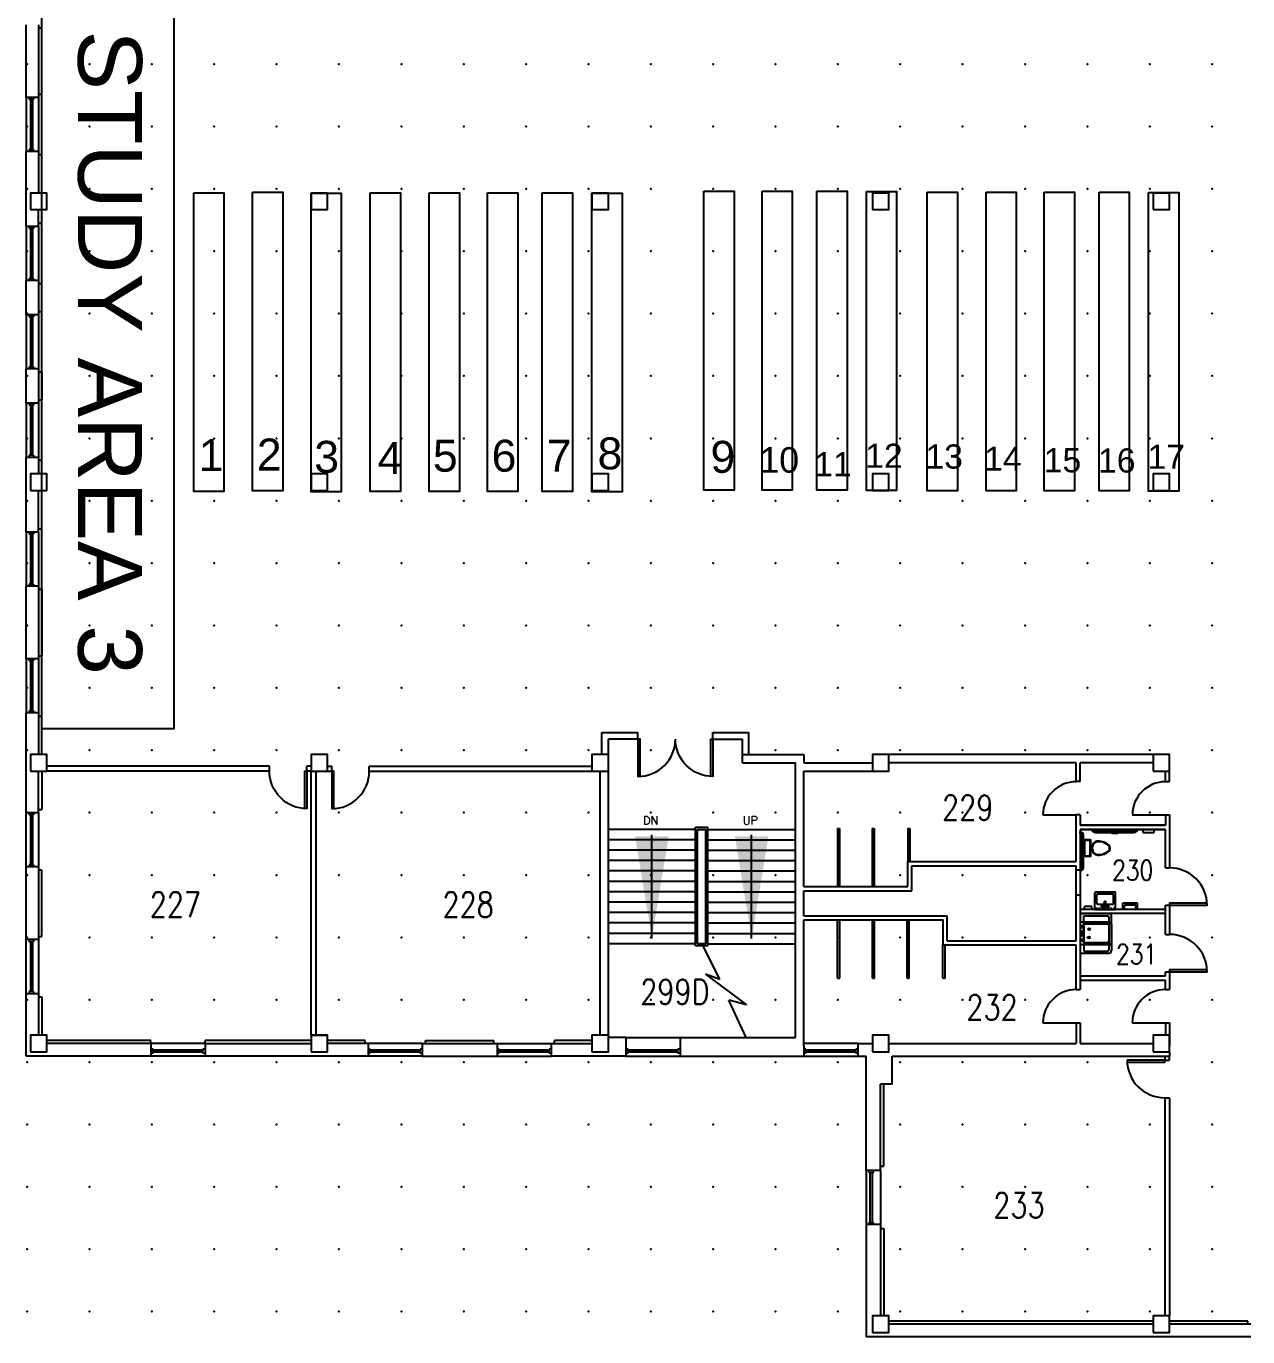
# Model space of a CAD drawing. Header units: millimetres. Extents: x 16 to 306, y 32 to 213.
# Drawn here: x 15.9 to 111.6, y 31.8 to 134.4 of the extents above; entities that cross this region are included whole.
import ezdxf
from ezdxf.enums import TextEntityAlignment as Align

# ---------------------------------------------------------------- set-up
doc = ezdxf.new("R2010")
doc.units = ezdxf.units.MM
doc.linetypes.add('HIDDEN2', pattern=[0.1875, 0.125, -0.0625])
for name, color, linetype in [('A-CIRC-TEXT', 1, 'Continuous'), ('A-DOOR', 2, 'Continuous'), ('A-FLOR-IDEN', 202, 'Continuous'), ('A-FLOR-STRS', 1, 'Continuous'), ('A-FLOR-SYMB', 1, 'Continuous'), ('A-FLOR-TPTN', 1, 'Continuous'), ('A-WALL', 7, 'Continuous')]:
    doc.layers.add(name, color=color, linetype=linetype)
doc.styles.add('NOTES8', font='romans.shx', dxfattribs={"height": 8})
doc.styles.add('ROMANS', font='ROMANS.shx')
doc.styles.get("Standard").update_dxf_attribs({"font": 'arial.ttf'})
doc.dimstyles.get("Standard").update_dxf_attribs({"dimtxt": 0.18, "dimasz": 0.18, "dimexe": 0.18, "dimexo": 0.0625, "dimgap": 0.09, "dimtad": 0, "dimtih": 1, "dimtoh": 1, "dimdec": 4, "dimzin": 0, "dimdsep": 46, "dimtxsty": 'Standard', "dimcen": 0.09, "dimadec": 0, "dimazin": 0, "dimtfac": 1, "dimtdec": 4, "dimtofl": 0, "dimtmove": 0, "dimatfit": 3, "dimfxl": 1, "dimtolj": 1, "dimtzin": 0, "dimarcsym": 0})

# ---------------------------------------------------------------- blocks, each defined once
blk = doc.blocks.new('*U5')
blk.add_point((0, 0))
blk = doc.blocks.new('*U7')
at = {"color": 0, "linetype": 'ByBlock', "lineweight": -2, "transparency": 16777216}
for p in [(0, 97.668), (4.8834, 97.668), (9.7668, 97.668), (14.6502, 97.668), (19.5336, 97.668), (24.417, 97.668), (29.3004, 97.668), (34.1838, 97.668), (39.0672, 97.668), (43.9506, 97.668), (48.834, 97.668), (53.7174, 97.668), (58.6008, 97.668), (63.4842, 97.668), (68.3676, 97.668), (73.251, 97.668), (78.1344, 97.668), (83.0178, 97.668), (87.9012, 97.668), (92.7846, 97.668), (0, 92.7846), (4.8834, 92.7846), (9.7668, 92.7846), (14.6502, 92.7846), (19.5336, 92.7846), (24.417, 92.7846), (29.3004, 92.7846), (34.1838, 92.7846), (39.0672, 92.7846), (43.9506, 92.7846), (48.834, 92.7846), (53.7174, 92.7846), (58.6008, 92.7846), (63.4842, 92.7846), (68.3676, 92.7846), (73.251, 92.7846), (78.1344, 92.7846), (83.0178, 92.7846), (87.9012, 92.7846), (92.7846, 92.7846), (0, 87.9012), (4.8834, 87.9012), (9.7668, 87.9012), (14.6502, 87.9012), (19.5336, 87.9012), (24.417, 87.9012), (29.3004, 87.9012), (34.1838, 87.9012), (39.0672, 87.9012), (43.9506, 87.9012), (48.834, 87.9012), (53.7174, 87.9012), (58.6008, 87.9012), (63.4842, 87.9012), (68.3676, 87.9012), (73.251, 87.9012), (78.1344, 87.9012), (83.0178, 87.9012), (87.9012, 87.9012), (92.7846, 87.9012), (0, 83.0178), (4.8834, 83.0178), (9.7668, 83.0178), (14.6502, 83.0178), (19.5336, 83.0178), (24.417, 83.0178), (29.3004, 83.0178), (34.1838, 83.0178), (39.0672, 83.0178), (43.9506, 83.0178), (48.834, 83.0178), (53.7174, 83.0178), (58.6008, 83.0178), (63.4842, 83.0178), (68.3676, 83.0178), (73.251, 83.0178), (78.1344, 83.0178), (83.0178, 83.0178), (87.9012, 83.0178), (92.7846, 83.0178), (0, 78.1344), (4.8834, 78.1344), (9.7668, 78.1344), (14.6502, 78.1344), (19.5336, 78.1344), (24.417, 78.1344), (29.3004, 78.1344), (34.1838, 78.1344), (39.0672, 78.1344), (43.9506, 78.1344), (48.834, 78.1344), (53.7174, 78.1344), (58.6008, 78.1344), (63.4842, 78.1344), (68.3676, 78.1344), (73.251, 78.1344), (78.1344, 78.1344), (83.0178, 78.1344), (87.9012, 78.1344), (92.7846, 78.1344), (0, 73.251), (4.8834, 73.251), (9.7668, 73.251), (14.6502, 73.251), (19.5336, 73.251), (24.417, 73.251), (29.3004, 73.251), (34.1838, 73.251), (39.0672, 73.251), (43.9506, 73.251), (48.834, 73.251), (53.7174, 73.251), (58.6008, 73.251), (63.4842, 73.251), (68.3676, 73.251), (73.251, 73.251), (78.1344, 73.251), (83.0178, 73.251), (87.9012, 73.251), (92.7846, 73.251), (0, 68.3676), (4.8834, 68.3676), (9.7668, 68.3676), (14.6502, 68.3676), (19.5336, 68.3676), (24.417, 68.3676), (29.3004, 68.3676), (34.1838, 68.3676), (39.0672, 68.3676), (43.9506, 68.3676), (48.834, 68.3676), (53.7174, 68.3676), (58.6008, 68.3676), (63.4842, 68.3676), (68.3676, 68.3676), (73.251, 68.3676), (78.1344, 68.3676), (83.0178, 68.3676), (87.9012, 68.3676), (92.7846, 68.3676), (0, 63.4842), (4.8834, 63.4842), (9.7668, 63.4842), (14.6502, 63.4842), (19.5336, 63.4842), (24.417, 63.4842), (29.3004, 63.4842), (34.1838, 63.4842), (39.0672, 63.4842), (43.9506, 63.4842), (48.834, 63.4842), (53.7174, 63.4842), (58.6008, 63.4842), (63.4842, 63.4842), (68.3676, 63.4842), (73.251, 63.4842), (78.1344, 63.4842), (83.0178, 63.4842), (87.9012, 63.4842), (92.7846, 63.4842), (0, 58.6008), (4.8834, 58.6008), (9.7668, 58.6008), (14.6502, 58.6008), (19.5336, 58.6008), (24.417, 58.6008), (29.3004, 58.6008), (34.1838, 58.6008), (39.0672, 58.6008), (43.9506, 58.6008), (48.834, 58.6008), (53.7174, 58.6008), (58.6008, 58.6008), (63.4842, 58.6008), (68.3676, 58.6008), (73.251, 58.6008), (78.1344, 58.6008), (83.0178, 58.6008), (87.9012, 58.6008), (92.7846, 58.6008), (0, 53.7174), (4.8834, 53.7174), (9.7668, 53.7174), (14.6502, 53.7174), (19.5336, 53.7174), (24.417, 53.7174), (29.3004, 53.7174), (34.1838, 53.7174), (39.0672, 53.7174), (43.9506, 53.7174), (48.834, 53.7174), (53.7174, 53.7174), (58.6008, 53.7174), (63.4842, 53.7174), (68.3676, 53.7174), (73.251, 53.7174), (78.1344, 53.7174), (83.0178, 53.7174), (87.9012, 53.7174), (92.7846, 53.7174), (0, 48.834), (4.8834, 48.834), (9.7668, 48.834), (14.6502, 48.834), (19.5336, 48.834), (24.417, 48.834), (29.3004, 48.834), (34.1838, 48.834), (39.0672, 48.834), (43.9506, 48.834), (48.834, 48.834), (53.7174, 48.834), (58.6008, 48.834), (63.4842, 48.834), (68.3676, 48.834), (73.251, 48.834), (78.1344, 48.834), (83.0178, 48.834), (87.9012, 48.834), (92.7846, 48.834), (0, 43.9506), (4.8834, 43.9506), (9.7668, 43.9506), (14.6502, 43.9506), (19.5336, 43.9506), (24.417, 43.9506), (29.3004, 43.9506), (34.1838, 43.9506), (39.0672, 43.9506), (43.9506, 43.9506), (48.834, 43.9506), (53.7174, 43.9506), (58.6008, 43.9506), (63.4842, 43.9506), (68.3676, 43.9506), (73.251, 43.9506), (78.1344, 43.9506), (83.0178, 43.9506), (87.9012, 43.9506), (92.7846, 43.9506), (0, 39.0672), (4.8834, 39.0672), (9.7668, 39.0672), (14.6502, 39.0672), (19.5336, 39.0672), (24.417, 39.0672), (29.3004, 39.0672), (34.1838, 39.0672), (39.0672, 39.0672), (43.9506, 39.0672), (48.834, 39.0672), (53.7174, 39.0672), (58.6008, 39.0672), (63.4842, 39.0672), (68.3676, 39.0672), (73.251, 39.0672), (78.1344, 39.0672), (83.0178, 39.0672), (87.9012, 39.0672), (92.7846, 39.0672), (0, 34.1838), (4.8834, 34.1838), (9.7668, 34.1838), (14.6502, 34.1838), (19.5336, 34.1838), (24.417, 34.1838), (29.3004, 34.1838), (34.1838, 34.1838), (39.0672, 34.1838), (43.9506, 34.1838), (48.834, 34.1838), (53.7174, 34.1838), (58.6008, 34.1838), (63.4842, 34.1838), (68.3676, 34.1838), (73.251, 34.1838), (78.1344, 34.1838), (83.0178, 34.1838), (87.9012, 34.1838), (92.7846, 34.1838), (0, 29.3004), (4.8834, 29.3004), (9.7668, 29.3004), (14.6502, 29.3004), (19.5336, 29.3004), (24.417, 29.3004), (29.3004, 29.3004), (34.1838, 29.3004), (39.0672, 29.3004), (43.9506, 29.3004), (48.834, 29.3004), (53.7174, 29.3004), (58.6008, 29.3004), (63.4842, 29.3004), (68.3676, 29.3004), (73.251, 29.3004), (78.1344, 29.3004), (83.0178, 29.3004), (87.9012, 29.3004), (92.7846, 29.3004), (0, 24.417), (4.8834, 24.417), (9.7668, 24.417), (14.6502, 24.417), (19.5336, 24.417), (24.417, 24.417), (29.3004, 24.417), (34.1838, 24.417), (39.0672, 24.417), (43.9506, 24.417), (48.834, 24.417), (53.7174, 24.417), (58.6008, 24.417), (63.4842, 24.417), (68.3676, 24.417), (73.251, 24.417), (78.1344, 24.417), (83.0178, 24.417), (87.9012, 24.417), (92.7846, 24.417), (0, 19.5336), (4.8834, 19.5336), (9.7668, 19.5336), (14.6502, 19.5336), (19.5336, 19.5336), (24.417, 19.5336), (29.3004, 19.5336), (34.1838, 19.5336), (39.0672, 19.5336), (43.9506, 19.5336), (48.834, 19.5336), (53.7174, 19.5336), (58.6008, 19.5336), (63.4842, 19.5336), (68.3676, 19.5336), (73.251, 19.5336), (78.1344, 19.5336), (83.0178, 19.5336), (87.9012, 19.5336), (92.7846, 19.5336), (0, 14.6502), (4.8834, 14.6502), (9.7668, 14.6502), (14.6502, 14.6502), (19.5336, 14.6502), (24.417, 14.6502), (29.3004, 14.6502), (34.1838, 14.6502), (39.0672, 14.6502), (43.9506, 14.6502), (48.834, 14.6502), (53.7174, 14.6502), (58.6008, 14.6502), (63.4842, 14.6502), (68.3676, 14.6502), (73.251, 14.6502), (78.1344, 14.6502), (83.0178, 14.6502), (87.9012, 14.6502), (92.7846, 14.6502), (0, 9.7668), (4.8834, 9.7668), (9.7668, 9.7668), (14.6502, 9.7668), (19.5336, 9.7668), (24.417, 9.7668), (29.3004, 9.7668), (34.1838, 9.7668), (39.0672, 9.7668), (43.9506, 9.7668), (48.834, 9.7668), (53.7174, 9.7668), (58.6008, 9.7668), (63.4842, 9.7668), (68.3676, 9.7668), (73.251, 9.7668), (78.1344, 9.7668), (83.0178, 9.7668), (87.9012, 9.7668), (92.7846, 9.7668), (0, 4.8834), (4.8834, 4.8834), (9.7668, 4.8834), (14.6502, 4.8834), (19.5336, 4.8834), (24.417, 4.8834), (29.3004, 4.8834), (34.1838, 4.8834), (39.0672, 4.8834), (43.9506, 4.8834), (48.834, 4.8834), (53.7174, 4.8834), (58.6008, 4.8834), (63.4842, 4.8834), (68.3676, 4.8834), (73.251, 4.8834), (78.1344, 4.8834), (83.0178, 4.8834), (87.9012, 4.8834), (92.7846, 4.8834), (0, 0), (4.8834, 0), (9.7668, 0), (14.6502, 0), (19.5336, 0), (24.417, 0), (29.3004, 0), (34.1838, 0), (39.0672, 0), (43.9506, 0), (48.834, 0), (53.7174, 0), (58.6008, 0), (63.4842, 0), (68.3676, 0), (73.251, 0), (78.1344, 0), (83.0178, 0), (87.9012, 0), (92.7846, 0)]:
    blk.add_blockref('*U5', p, dxfattribs=at)

msp = doc.modelspace()

# ---------------------------------------------------------------- linework, layer by layer
for p, q in [((99.59, 65.25), (99.59, 66.51)), ((99.59, 65.25), (99.59, 66.51)), ((99.71, 66.63), (101.1, 66.63)), ((99.71, 66.63), (101.1, 66.63)), ((99.75, 65.73), (99.75, 66.38)), ((99.75, 65.73), (99.75, 66.38)), ((99.84, 66.47), (100.98, 66.47)), ((99.84, 66.47), (100.98, 66.47)), ((100.37, 65.9), (100.45, 65.9)), ((100.37, 65.39), (100.37, 65.9)), ((100.37, 65.9), (100.45, 65.9)), ((100.37, 65.39), (100.37, 65.9)), ((100.45, 65.39), (100.45, 65.9)), ((100.45, 65.39), (100.45, 65.9)), ((101.06, 65.73), (101.06, 66.38)), ((101.06, 65.73), (101.06, 66.38)), ((101.22, 65.25), (101.22, 66.51)), ((101.22, 65.25), (101.22, 66.51)), ((99.59, 65.25), (101.22, 65.25)), ((99.59, 65.25), (101.22, 65.25)), ((99.84, 65.65), (100.37, 65.65)), ((99.84, 65.65), (100.37, 65.65)), ((100.37, 65.39), (100.45, 65.39)), ((100.37, 65.39), (100.45, 65.39)), ((100.45, 65.65), (100.98, 65.65)), ((100.45, 65.65), (100.98, 65.65))]:
    msp.add_line(p, q)
for points in [[(17.15, 138.99), (27.47, 138.99), (27.47, 79.38), (17.15, 79.38)], [(29.03, 121.36), (31.4, 121.36), (31.4, 97.97), (29.03, 97.97)], [(33.64, 121.41), (36.01, 121.41), (36.01, 98.02), (33.64, 98.02)], [(38.22, 121.33), (40.59, 121.33), (40.59, 97.94), (38.22, 97.94)], [(38.22, 121.33), (40.59, 121.33), (40.59, 97.94), (38.22, 97.94)], [(38.22, 121.33), (40.59, 121.33), (40.59, 97.94), (38.22, 97.94)], [(38.22, 121.33), (40.59, 121.33), (40.59, 97.94), (38.22, 97.94)], [(38.22, 121.33), (40.59, 121.33), (40.59, 97.94), (38.22, 97.94)], [(42.86, 121.36), (45.23, 121.36), (45.23, 97.97), (42.86, 97.97)], [(47.47, 121.36), (49.84, 121.36), (49.84, 97.97), (47.47, 97.97)], [(52.03, 121.36), (54.4, 121.36), (54.4, 97.97), (52.03, 97.97)], [(56.32, 121.36), (58.69, 121.36), (58.69, 97.97), (56.32, 97.97)], [(60.2, 121.33), (62.57, 121.33), (62.57, 97.94), (60.2, 97.94)], [(68.97, 121.47), (71.34, 121.47), (71.34, 98.08), (68.97, 98.08)], [(73.53, 121.47), (75.9, 121.47), (75.9, 98.08), (73.53, 98.08)], [(77.82, 121.47), (80.19, 121.47), (80.19, 98.08), (77.82, 98.08)], [(81.7, 121.44), (84.07, 121.44), (84.07, 98.05), (81.7, 98.05)], [(86.46, 121.41), (88.83, 121.41), (88.83, 98.03), (86.46, 98.03)], [(91.07, 121.41), (93.44, 121.41), (93.44, 98.03), (91.07, 98.03)], [(95.63, 121.41), (98, 121.41), (98, 98.03), (95.63, 98.03)], [(99.92, 121.41), (102.29, 121.41), (102.29, 98.03), (99.92, 98.03)], [(103.8, 121.38), (106.17, 121.38), (106.17, 97.99), (103.8, 97.99)]]:
    msp.add_lwpolyline(points, close=True)
for centre in [(100.2, 65.47), (100.2, 65.47), (100.61, 65.47), (100.61, 65.47)]:
    msp.add_circle(centre, 0.0814)
for centre, radius, start, end in [((99.71, 66.51), 0.122, 90, 180), ((99.71, 66.51), 0.122, 90, 180), ((99.84, 66.38), 0.0814, 90, 180), ((99.84, 66.38), 0.0814, 90, 180), ((99.84, 65.73), 0.0814, 180, 270), ((99.84, 65.73), 0.0814, 180, 270), ((100.98, 66.38), 0.0814, 0, 90), ((100.98, 66.38), 0.0814, 0, 90), ((100.98, 65.73), 0.0814, 270, 0), ((100.98, 65.73), 0.0814, 270, 0), ((101.1, 66.51), 0.122, 0, 90), ((101.1, 66.51), 0.122, 0, 90)]:
    msp.add_arc(centre, radius, start, end)
at = {"layer": 'A-DOOR'}
for p, q in [((95.52, 72.65), (98.13, 72.65)), ((102.52, 72.65), (105.13, 72.65)), ((95.52, 56.37), (98.13, 56.37)), ((102.52, 56.37), (105.12, 56.37))]:
    msp.add_line(p, q, dxfattribs=at)
for points in [[(63.98, 75.66), (63.98, 78.59), (63.82, 78.59), (63.82, 75.66, 0.4143), (66.75, 78.59, 0.4143)], [(69.52, 75.66), (69.52, 78.59), (69.68, 78.59), (69.68, 75.66, -0.4143), (66.75, 78.59, -0.4143)], [(37.73, 73.14), (37.73, 76.07), (37.89, 76.07), (37.89, 73.14, -0.4143), (34.96, 76.07, -0.4143)], [(40.01, 73.14), (40.01, 76.07), (39.85, 76.07), (39.85, 73.14, 0.4143), (42.78, 76.07, 0.4143)], [(108.38, 65.73), (105.45, 65.73), (105.45, 65.57), (108.38, 65.57, 0.4143), (105.45, 68.5, 0.4143)], [(108.38, 60.53), (105.45, 60.53), (105.45, 60.36), (108.38, 60.36, 0.4143), (105.45, 63.29, 0.4143)], [(102.12, 53.28), (105.06, 53.28), (105.06, 53.44), (102.12, 53.44, 0.4143), (105.06, 50.51, 0.4143)]]:
    msp.add_lwpolyline(points, format="xyb", dxfattribs=at)
for centre in [(98.13, 72.65), (105.13, 72.65), (98.13, 56.37), (105.12, 56.37)]:
    msp.add_arc(centre, 2.6, 90, 180, dxfattribs=at)
at = {"layer": 'A-FLOR-STRS'}
for p, q in [((68.33, 71.51), (61.5, 71.51)), ((68.33, 62.4), (68.33, 71.68)), ((68.33, 71.68), (69.3, 71.68)), ((68.49, 62.56), (68.49, 71.51)), ((68.49, 71.51), (69.14, 71.51)), ((69.14, 62.56), (69.14, 71.51)), ((69.3, 62.4), (69.3, 71.68)), ((69.3, 71.51), (76.15, 71.51)), ((68.33, 70.7), (61.5, 70.7)), ((68.33, 69.89), (61.5, 69.89)), ((69.29, 70.7), (76.15, 70.7)), ((69.29, 69.89), (76.15, 69.89)), ((68.33, 69.07), (61.5, 69.07)), ((69.29, 69.07), (76.15, 69.07)), ((68.33, 68.26), (61.5, 68.26)), ((69.29, 68.26), (76.15, 68.26)), ((68.33, 67.44), (61.5, 67.44)), ((69.29, 67.44), (76.15, 67.44)), ((68.33, 66.63), (61.5, 66.63)), ((68.33, 65.82), (61.5, 65.82)), ((69.29, 66.63), (76.15, 66.63)), ((69.29, 65.82), (76.15, 65.82)), ((68.33, 65), (61.5, 65)), ((69.29, 65), (76.15, 65)), ((68.33, 64.19), (61.5, 64.19)), ((69.29, 64.19), (76.15, 64.19)), ((68.33, 63.37), (61.5, 63.37)), ((69.29, 63.37), (76.15, 63.37)), ((68.33, 62.56), (61.5, 62.56)), ((69.3, 62.4), (68.33, 62.4)), ((69.14, 62.56), (68.49, 62.56)), ((70.24, 59.76), (68.93, 62.4)), ((69.3, 62.56), (76.14, 62.56)), ((69.1, 60.18), (72.32, 57.78)), ((70.24, 59.76), (69.1, 60.18)), ((72.32, 57.78), (70.93, 58.14)), ((72.29, 55.23), (70.93, 58.14))]:
    msp.add_line(p, q, dxfattribs=at)
at = {"layer": 'A-FLOR-SYMB'}
for p, q in [((98.45, 71.2), (98.45, 71.33)), ((98.45, 71.33), (98.45, 71.33)), ((98.45, 71.2), (98.45, 71.33)), ((98.45, 71.33), (98.45, 71.33)), ((98.45, 71.2), (98.45, 71.2)), ((98.45, 71.2), (98.45, 71.2)), ((98.57, 68.52), (98.57, 71.08)), ((98.57, 68.52), (98.57, 71.08)), ((98.7, 68.52), (98.7, 71.08)), ((98.7, 68.52), (98.7, 71.08)), ((99.37, 71.51), (99.37, 71.51)), ((99.37, 71.51), (99.49, 71.51)), ((99.37, 71.51), (99.37, 71.51)), ((99.37, 71.51), (99.49, 71.51)), ((99.49, 71.51), (99.49, 71.51)), ((99.49, 71.51), (99.49, 71.51)), ((99.61, 71.39), (102.67, 71.39)), ((99.61, 71.39), (102.67, 71.39)), ((99.61, 71.27), (102.67, 71.27)), ((99.61, 71.27), (102.67, 71.27)), ((102.79, 71.51), (102.79, 71.51)), ((102.79, 71.51), (102.91, 71.51)), ((102.79, 71.51), (102.79, 71.51)), ((102.79, 71.51), (102.91, 71.51)), ((102.91, 71.51), (102.91, 71.51)), ((102.91, 71.51), (102.91, 71.51)), ((103.35, 71.51), (103.35, 71.27)), ((103.35, 71.51), (103.35, 71.27)), ((103.35, 71.27), (104.23, 71.27)), ((103.35, 71.27), (104.23, 71.27)), ((104.23, 71.27), (104.23, 71.51)), ((104.23, 71.27), (104.23, 71.51)), ((98.78, 69.38), (98.78, 70.72)), ((98.78, 70.72), (99.27, 70.72)), ((98.78, 69.38), (98.78, 70.72)), ((98.78, 70.72), (99.27, 70.72)), ((98.78, 69.38), (98.78, 70.72)), ((98.78, 70.72), (99.27, 70.72)), ((98.82, 69.38), (98.82, 70.72)), ((98.82, 69.38), (98.82, 70.72)), ((98.82, 69.38), (98.82, 70.72)), ((98.82, 70.68), (99.23, 70.68)), ((98.82, 70.68), (99.23, 70.68)), ((98.82, 70.68), (99.23, 70.68)), ((99.23, 69.42), (99.23, 70.68)), ((99.23, 69.42), (99.23, 70.68)), ((99.23, 69.42), (99.23, 70.68)), ((99.27, 69.38), (99.27, 70.72)), ((99.27, 69.38), (99.27, 70.72)), ((99.27, 69.38), (99.27, 70.72)), ((99.27, 69.38), (98.78, 69.38)), ((99.27, 69.38), (98.78, 69.38)), ((99.27, 69.38), (98.78, 69.38)), ((99.23, 69.42), (98.82, 69.42)), ((99.23, 69.42), (98.82, 69.42)), ((99.23, 69.42), (98.82, 69.42)), ((98.45, 68.27), (98.45, 68.4)), ((98.45, 68.4), (98.45, 68.4)), ((98.45, 68.27), (98.45, 68.4)), ((98.45, 68.4), (98.45, 68.4)), ((98.45, 68.27), (98.45, 68.27)), ((98.45, 68.27), (98.45, 68.27)), ((99.59, 65.25), (99.59, 66.51)), ((99.71, 66.63), (101.1, 66.63)), ((99.75, 65.73), (99.75, 66.39)), ((99.84, 66.47), (100.98, 66.47)), ((100.36, 65.9), (100.45, 65.9)), ((100.36, 65.39), (100.36, 65.9)), ((100.45, 65.39), (100.45, 65.9)), ((101.06, 65.73), (101.06, 66.39)), ((101.22, 65.25), (101.22, 66.51)), ((102.93, 65.73), (101.79, 65.73)), ((101.79, 65.25), (101.79, 65.73)), ((102.93, 65.25), (102.93, 65.73)), ((98.45, 64.92), (100.73, 64.92)), ((98.74, 62.64), (98.74, 64.76)), ((98.74, 64.76), (100.57, 64.76)), ((98.78, 65.25), (98.78, 65.49)), ((99.35, 65.49), (98.78, 65.49)), ((98.78, 65.25), (98.78, 65.49)), ((99.35, 65.49), (98.78, 65.49)), ((99.35, 65.25), (99.35, 65.49)), ((99.35, 65.25), (99.35, 65.49)), ((99.84, 65.65), (100.36, 65.65)), ((100.36, 65.39), (100.45, 65.39)), ((100.45, 65.65), (100.98, 65.65)), ((100.89, 62.64), (100.89, 64.76)), ((102.8, 65.57), (101.92, 65.57)), ((101.92, 65.25), (101.92, 65.57)), ((102.8, 65.25), (102.8, 65.57)), ((98.45, 64.27), (100.69, 64.27)), ((98.45, 64.27), (100.69, 64.27)), ((98.74, 64.11), (100.57, 64.11)), ((98.74, 64.11), (98.74, 61.99)), ((98.74, 64.11), (100.57, 64.11)), ((98.74, 64.11), (98.74, 61.99)), ((100.69, 64.64), (100.69, 62.76)), ((100.69, 63.98), (100.69, 62.11)), ((100.69, 63.98), (100.69, 62.11)), ((100.89, 64.06), (100.89, 62.03)), ((100.89, 64.06), (100.89, 62.03)), ((100.57, 62.64), (98.74, 62.64)), ((100.73, 62.48), (98.45, 62.48)), ((98.45, 61.83), (100.69, 61.83)), ((98.45, 61.83), (100.69, 61.83)), ((98.74, 61.99), (100.57, 61.99)), ((98.74, 61.99), (100.57, 61.99))]:
    msp.add_line(p, q, dxfattribs=at)
at = {"layer": 'A-FLOR-SYMB', "linetype": 'HIDDEN2'}
for p, q in [((101.14, 65.33), (99.67, 65.33)), ((99.67, 65.33), (99.67, 65.25)), ((101.14, 65.33), (99.67, 65.33)), ((99.67, 65.33), (99.67, 65.25)), ((101.14, 65.33), (101.14, 65.25)), ((101.14, 65.33), (101.14, 65.25))]:
    msp.add_line(p, q, dxfattribs=at)
at = {"layer": 'A-FLOR-SYMB'}
msp.add_lwpolyline([(100.93, 71.51), (100.93, 71.23), (101.38, 71.23), (101.38, 71.51)], dxfattribs=at)
msp.add_lwpolyline([(100.93, 71.51), (100.93, 71.23), (101.38, 71.23), (101.38, 71.51)], dxfattribs=at)
for centre, radius in [((100.2, 65.47), 0.0814), ((100.61, 65.47), 0.0814), ((98.61, 63.9), 0.0816), ((99.14, 63.7), 0.079), ((98.61, 63.5), 0.0816), ((98.62, 63.25), 0.0814), ((98.62, 63.25), 0.0814), ((98.62, 62.84), 0.0814), ((98.62, 62.84), 0.0814), ((99.14, 63.05), 0.0814), ((99.14, 63.05), 0.0814)]:
    msp.add_circle(centre, radius, dxfattribs=at)
for centre, radius, start, end in [((98.45, 71.08), 0.243, 0, 90), ((98.45, 71.08), 0.243, 0, 90), ((98.45, 71.08), 0.121, 0, 90), ((98.45, 71.08), 0.121, 0, 90), ((99.61, 71.51), 0.243, 180, 270), ((99.61, 71.51), 0.243, 180, 270), ((99.61, 71.51), 0.121, 180, 270), ((99.61, 71.51), 0.121, 180, 270), ((102.67, 71.51), 0.243, 270, 0), ((102.67, 71.51), 0.121, 270, 0), ((102.67, 71.51), 0.243, 270, 0), ((102.67, 71.51), 0.121, 270, 0), ((99.99, 70.05), 0.637, 160.3867, 180), ((99.99, 70.05), 0.637, 160.3867, 180), ((99.99, 70.05), 0.637, 160.3867, 180), ((99.99, 70.05), 0.637, 180, 199.6133), ((99.99, 70.05), 0.637, 180, 199.6133), ((99.99, 70.05), 0.637, 180, 199.6133), ((99.91, 70.08), 0.552, 139.2947, 160.3867), ((99.91, 70.08), 0.552, 139.2947, 160.3867), ((99.91, 70.08), 0.552, 139.2947, 160.3867), ((99.99, 70.05), 0.596, 160.3867, 180), ((99.99, 70.05), 0.596, 160.3867, 180), ((99.99, 70.05), 0.596, 160.3867, 180), ((99.99, 70.05), 0.596, 180, 199.6133), ((99.99, 70.05), 0.596, 180, 199.6133), ((99.99, 70.05), 0.596, 180, 199.6133), ((99.91, 70.02), 0.552, 199.6133, 220.7053), ((99.91, 70.02), 0.552, 199.6133, 220.7053), ((99.91, 70.02), 0.552, 199.6133, 220.7053), ((99.91, 70.08), 0.511, 139.2947, 160.3867), ((99.91, 70.08), 0.511, 139.2947, 160.3867), ((99.91, 70.08), 0.511, 139.2947, 160.3867), ((99.91, 70.02), 0.511, 199.6133, 220.7053), ((99.91, 70.02), 0.511, 199.6133, 220.7053), ((99.91, 70.02), 0.511, 199.6133, 220.7053), ((99.86, 70.12), 0.484, 115.7098, 139.2947), ((99.86, 70.12), 0.484, 115.7098, 139.2947), ((99.86, 70.12), 0.484, 115.7098, 139.2947), ((99.86, 70.12), 0.443, 115.7098, 139.2947), ((99.86, 70.12), 0.443, 115.7098, 139.2947), ((99.86, 70.12), 0.443, 115.7098, 139.2947), ((99.83, 70.19), 0.409, 90, 115.7098), ((99.83, 70.19), 0.409, 90, 115.7098), ((99.83, 70.19), 0.409, 90, 115.7098), ((99.83, 70.19), 0.368, 90, 115.7098), ((99.83, 70.19), 0.368, 90, 115.7098), ((99.83, 70.19), 0.368, 90, 115.7098), ((99.83, 69.18), 1.41, 49.8562, 90), ((99.83, 69.18), 1.41, 49.8562, 90), ((99.83, 69.18), 1.41, 49.8562, 90), ((99.83, 69.18), 1.37, 49.8562, 90), ((99.83, 69.18), 1.37, 49.8562, 90), ((99.83, 69.18), 1.37, 49.8562, 90), ((99.83, 70.91), 1.37, 270, 310.1438), ((99.83, 70.91), 1.37, 270, 310.1438), ((99.83, 70.91), 1.37, 270, 310.1438), ((99.83, 70.91), 1.41, 270, 310.1438), ((99.83, 70.91), 1.41, 270, 310.1438), ((99.83, 70.91), 1.41, 270, 310.1438), ((100.21, 70.04), 0.536, 341.6649, 21.5167), ((100.21, 70.04), 0.536, 341.6649, 21.5167), ((100.21, 70.04), 0.536, 341.6649, 21.5167), ((100.71, 70.23), 0.0407, 29.0524, 49.8562), ((100.71, 70.23), 0.0407, 29.0524, 49.8562), ((100.71, 70.23), 0.0407, 29.0524, 49.8562), ((100.55, 69.99), 0.248, 320.5784, 329.3633), ((100.55, 69.99), 0.248, 320.5784, 329.3633), ((100.55, 69.99), 0.248, 320.5784, 329.3633), ((100.21, 70.04), 0.577, 341.6649, 21.5167), ((100.21, 70.04), 0.577, 341.6649, 21.5167), ((100.21, 70.04), 0.577, 341.6649, 21.5167), ((99.86, 69.97), 0.484, 220.7053, 244.2902), ((99.86, 69.97), 0.484, 220.7053, 244.2902), ((99.86, 69.98), 0.484, 220.7053, 244.2902), ((99.86, 69.97), 0.443, 220.7053, 244.2902), ((99.86, 69.97), 0.443, 220.7053, 244.2902), ((99.86, 69.98), 0.443, 220.7053, 244.2902), ((99.83, 69.91), 0.409, 244.2902, 270), ((99.83, 69.91), 0.409, 244.2902, 270), ((99.83, 69.91), 0.409, 244.2902, 270), ((99.83, 69.91), 0.368, 244.2902, 270), ((99.83, 69.91), 0.368, 244.2902, 270), ((99.83, 69.91), 0.368, 244.2902, 270), ((98.45, 68.52), 0.121, 270, 0), ((98.45, 68.52), 0.243, 270, 0), ((98.45, 68.52), 0.121, 270, 0), ((98.45, 68.52), 0.243, 270, 0), ((99.71, 66.51), 0.122, 90, 180), ((99.84, 66.39), 0.0814, 90, 180), ((99.84, 65.73), 0.0814, 180, 270), ((100.98, 66.39), 0.0814, 360, 90), ((100.98, 65.73), 0.0814, 270, 360), ((101.1, 66.51), 0.122, 0, 90), ((100.57, 64.64), 0.122, 0, 90), ((100.73, 64.76), 0.163, 0, 90), ((100.57, 63.98), 0.122, 0, 90.003), ((100.57, 63.98), 0.122, 0, 90.003), ((100.69, 64.06), 0.203, 0, 90), ((100.69, 64.06), 0.203, 0, 90), ((100.57, 62.76), 0.122, 270, 0), ((100.73, 62.64), 0.163, 270, 0), ((100.57, 62.11), 0.122, 269.997, 0), ((100.57, 62.11), 0.122, 269.997, 0), ((100.69, 62.03), 0.203, 270, 0), ((100.69, 62.03), 0.203, 270, 0)]:
    msp.add_arc(centre, radius, start, end, dxfattribs=at)
at = {"layer": 'A-FLOR-TPTN'}
for p, q in [((79.44, 71.59), (79.44, 67.04)), ((79.44, 71.59), (79.6, 71.59)), ((79.6, 71.59), (79.6, 67.04)), ((82.15, 71.59), (82.15, 67.04)), ((82.15, 71.59), (82.31, 71.59)), ((82.31, 71.59), (82.31, 67.04)), ((84.94, 71.59), (84.94, 68.99)), ((84.94, 71.59), (85.1, 71.59)), ((85.1, 71.59), (85.1, 68.99)), ((79.45, 59.87), (79.45, 64.43)), ((79.62, 59.87), (79.62, 64.43)), ((82.18, 59.87), (82.18, 64.43)), ((82.34, 59.87), (82.34, 64.43)), ((84.9, 59.87), (84.9, 64.43)), ((85.06, 59.87), (85.06, 64.43)), ((87.69, 59.87), (87.69, 62.48)), ((87.86, 59.87), (87.86, 62.48)), ((79.45, 59.87), (79.62, 59.87)), ((82.18, 59.87), (82.34, 59.87)), ((84.9, 59.87), (85.06, 59.87)), ((87.69, 59.87), (87.86, 59.87))]:
    msp.add_line(p, q, dxfattribs=at)
at = {"layer": 'A-WALL'}
for p, q in [((15.92, 128.82), (15.92, 134.51)), ((16.89, 134.51), (16.89, 128.82)), ((16.89, 134.27), (17.15, 134.27)), ((17.15, 129.06), (17.15, 134.27)), ((15.92, 128.82), (15.92, 124.58)), ((16.89, 128.82), (15.92, 128.82)), ((16.89, 129.06), (17.15, 129.06)), ((16.89, 128.82), (16.89, 124.58)), ((15.92, 118.72), (15.92, 124.58)), ((16.89, 124.58), (15.92, 124.58)), ((16.89, 124.58), (16.89, 121.33)), ((16.89, 124.34), (17.15, 124.34)), ((17.15, 121.33), (17.15, 124.34)), ((16.89, 118.72), (16.89, 120.03)), ((17.15, 118.97), (17.15, 120.03)), ((15.92, 118.72), (15.92, 114.49)), ((16.89, 118.72), (15.92, 118.72)), ((16.16, 118.72), (16.16, 118.56)), ((16.49, 118.56), (16.16, 118.56)), ((16.24, 118.56), (16.24, 114.65)), ((16.4, 118.56), (16.4, 114.65)), ((16.49, 118.72), (16.49, 118.56)), ((16.89, 118.97), (17.15, 118.97)), ((16.89, 118.72), (16.89, 114.49)), ((15.92, 111.8), (15.92, 114.49)), ((16.89, 114.49), (15.92, 114.49)), ((16.16, 114.65), (16.16, 114.49)), ((16.49, 114.65), (16.16, 114.65)), ((16.49, 114.65), (16.49, 114.49)), ((16.89, 114.49), (16.89, 111.8)), ((16.89, 114.25), (17.15, 114.25)), ((17.15, 112.05), (17.15, 114.25)), ((16.89, 112.05), (17.15, 112.05)), ((16.89, 111.8), (15.92, 111.8)), ((15.92, 111.8), (15.92, 107.57)), ((16.89, 111.8), (16.89, 107.57)), ((15.92, 104.89), (15.92, 107.57)), ((16.89, 107.57), (15.92, 107.57)), ((16.89, 107.57), (16.89, 104.89)), ((16.89, 107.33), (17.15, 107.33)), ((17.15, 107.33), (17.15, 105.13)), ((15.92, 104.89), (15.92, 100.65)), ((16.89, 104.89), (15.92, 104.89)), ((16.89, 105.13), (17.15, 105.13)), ((16.89, 104.89), (16.89, 100.65)), ((15.92, 94.79), (15.92, 100.65)), ((15.92, 100.65), (16.89, 100.65)), ((16.89, 100.65), (16.89, 99.35)), ((16.89, 100.41), (17.15, 100.41)), ((17.15, 99.35), (17.15, 100.41)), ((16.89, 94.79), (16.89, 98.05)), ((17.15, 95.04), (17.15, 98.05)), ((15.92, 94.79), (15.92, 90.56)), ((16.89, 94.79), (15.92, 94.79)), ((16.89, 95.04), (17.15, 95.04)), ((16.89, 94.79), (16.89, 90.56)), ((15.92, 84.86), (15.92, 90.56)), ((16.89, 90.56), (15.92, 90.56)), ((16.89, 90.56), (16.89, 84.86)), ((16.89, 90.32), (17.15, 90.32)), ((17.15, 90.32), (17.15, 85.11)), ((15.92, 84.86), (15.92, 80.63)), ((16.89, 84.86), (15.92, 84.86)), ((16.89, 85.11), (17.15, 85.11)), ((16.89, 85.11), (17.15, 85.11)), ((16.89, 84.86), (16.89, 80.63)), ((15.92, 72.82), (15.92, 80.63)), ((16.89, 80.63), (15.92, 80.63)), ((16.89, 80.63), (16.89, 77.37)), ((16.89, 80.39), (17.15, 80.39)), ((17.15, 77.37), (17.15, 80.39)), ((61, 77.37), (61, 79.09)), ((61, 79.09), (63.82, 79.09)), ((63.82, 78.59), (63.82, 79.09)), ((69.68, 79.09), (72.5, 79.09)), ((69.68, 78.59), (69.68, 79.09)), ((72.5, 77.37), (72.5, 79.09)), ((61.5, 77.37), (61.5, 78.59)), ((63.82, 78.59), (61.5, 78.59)), ((69.68, 78.59), (72, 78.59)), ((72, 77.37), (72, 78.59)), ((72, 77.37), (76.8, 77.37)), ((72, 76.72), (72, 77.37)), ((76.15, 77.37), (76.8, 77.37)), ((76.8, 77.37), (76.8, 76.72)), ((104.15, 77.37), (83.47, 77.37)), ((83.47, 76.56), (83.47, 77.37)), ((16.89, 72.82), (16.89, 76.07)), ((17.15, 76.07), (17.15, 73.06)), ((34.96, 76.47), (17.54, 76.47)), ((34.96, 76.07), (17.54, 76.07)), ((34.96, 76.07), (34.96, 76.47)), ((34.96, 76.07), (34.96, 76.47)), ((38.22, 76.47), (37.89, 76.47)), ((37.89, 76.07), (37.89, 76.47)), ((38.22, 76.07), (37.89, 76.07)), ((38.22, 55.4), (38.22, 76.07)), ((38.62, 55.4), (38.62, 76.07)), ((39.52, 76.47), (39.85, 76.47)), ((39.52, 76.07), (39.85, 76.07)), ((39.85, 76.07), (39.85, 76.47)), ((42.78, 76.47), (60.2, 76.47)), ((42.78, 76.07), (42.78, 76.47)), ((42.78, 76.07), (42.78, 76.47)), ((42.78, 76.07), (60.2, 76.07)), ((60.85, 55.4), (60.85, 76.07)), ((61.5, 55.4), (61.5, 76.07)), ((72, 76.72), (76.15, 76.72)), ((76.15, 55.23), (76.15, 76.72)), ((76.8, 76.72), (82.17, 76.72)), ((76.8, 76.07), (82.17, 76.07)), ((76.8, 67.04), (76.8, 76.07)), ((98.13, 76.72), (83.47, 76.72)), ((98.13, 75.26), (98.13, 76.72)), ((104.15, 76.72), (98.45, 76.72)), ((98.45, 75.26), (98.45, 76.72)), ((105.13, 75.26), (105.13, 76.07)), ((105.45, 75.26), (105.45, 76.56)), ((98.45, 75.26), (98.13, 75.26)), ((105.13, 75.26), (105.45, 75.26)), ((16.89, 73.06), (17.15, 73.06)), ((15.92, 68.58), (15.92, 72.82)), ((16.89, 72.82), (15.92, 72.82)), ((16.89, 72.82), (16.89, 68.58)), ((98.45, 72.65), (98.13, 72.65)), ((98.13, 68.99), (98.13, 72.65)), ((98.45, 72.65), (98.45, 71.84)), ((105.13, 71.84), (98.45, 71.84)), ((98.45, 71.84), (105.13, 71.84)), ((105.13, 72.65), (105.45, 72.65)), ((105.13, 72.65), (105.13, 71.84)), ((105.45, 72.65), (105.45, 68.5)), ((98.45, 71.51), (98.45, 58.98)), ((105.13, 71.51), (98.45, 71.51)), ((98.45, 71.51), (105.13, 71.51)), ((105.13, 68.5), (105.13, 71.51)), ((84.94, 68.99), (98.13, 68.99)), ((84.94, 67.04), (84.94, 68.99)), ((15.92, 62.89), (15.92, 68.58)), ((16.89, 68.58), (15.92, 68.58)), ((16.89, 68.58), (16.89, 62.89)), ((16.89, 68.34), (17.15, 68.34)), ((17.15, 63.13), (17.15, 68.34)), ((85.27, 68.66), (98.13, 68.66)), ((85.27, 66.71), (85.27, 68.66)), ((98.13, 62.8), (98.13, 68.66)), ((98.13, 68.34), (98.45, 68.34)), ((105.13, 68.5), (105.45, 68.5)), ((76.8, 67.04), (84.94, 67.04)), ((76.8, 66.71), (85.27, 66.71)), ((76.8, 64.76), (76.8, 66.71)), ((98.13, 66.39), (98.45, 66.39)), ((76.8, 64.76), (88.03, 64.76)), ((88.03, 62.8), (88.03, 64.76)), ((105.13, 65.25), (98.45, 65.25)), ((105.13, 64.92), (98.45, 64.92)), ((105.13, 65.57), (105.45, 65.57)), ((105.13, 65.57), (105.45, 65.57)), ((105.13, 63.29), (105.13, 65.57)), ((105.13, 63.29), (105.13, 65.57)), ((105.13, 64.59), (105.13, 65.57)), ((105.45, 65.57), (105.45, 63.29)), ((105.45, 65.57), (105.45, 63.29)), ((76.8, 54.58), (76.8, 64.43)), ((76.8, 64.43), (87.71, 64.43)), ((87.71, 62.48), (87.71, 64.43)), ((15.92, 58.65), (15.92, 62.89)), ((16.89, 62.89), (15.92, 62.89)), ((16.89, 63.13), (17.15, 63.13)), ((16.89, 62.89), (16.89, 58.65)), ((88.03, 62.8), (98.13, 62.8)), ((105.13, 63.29), (105.45, 63.29)), ((87.71, 62.48), (98.13, 62.48)), ((98.13, 58.98), (98.13, 62.48)), ((98.45, 60.04), (105.13, 60.04)), ((98.45, 59.71), (105.13, 59.71)), ((105.13, 60.36), (105.45, 60.36)), ((105.13, 60.04), (105.13, 60.36)), ((105.13, 60.04), (105.13, 60.36)), ((105.13, 58.98), (105.13, 59.71)), ((105.13, 58.98), (105.13, 59.71)), ((105.45, 60.36), (105.45, 58.98)), ((105.45, 60.36), (105.45, 58.98)), ((15.92, 53.77), (15.92, 58.65)), ((16.89, 58.65), (15.92, 58.65)), ((16.89, 58.65), (16.89, 55.4)), ((98.13, 58.98), (98.45, 58.98)), ((105.13, 58.98), (105.45, 58.98)), ((16.89, 58.41), (17.15, 58.41)), ((17.15, 58.41), (17.15, 55.37)), ((98.13, 56.37), (98.13, 54.75)), ((98.13, 56.37), (98.45, 56.37)), ((98.45, 56.37), (98.45, 54.75)), ((105.13, 56.37), (105.45, 56.37)), ((105.13, 56.37), (105.13, 55.4)), ((105.45, 56.37), (105.45, 54.58)), ((25.68, 55), (17.54, 55)), ((25.68, 54.75), (17.54, 54.75)), ((25.68, 54.75), (25.68, 55)), ((29.92, 54.75), (25.68, 54.75)), ((25.68, 54.75), (25.68, 53.77)), ((38.22, 55), (29.92, 55)), ((29.92, 54.75), (29.92, 55)), ((29.92, 54.75), (38.22, 54.75)), ((29.92, 54.75), (29.92, 53.77)), ((38.22, 55.4), (39.52, 55.4)), ((42.45, 55), (39.52, 55)), ((42.7, 54.75), (39.52, 54.75)), ((42.45, 54.75), (42.45, 55)), ((46.93, 54.75), (42.7, 54.75)), ((42.7, 54.75), (42.7, 53.77)), ((46.93, 54.75), (46.93, 53.77)), ((46.93, 54.75), (52.79, 54.75)), ((47.17, 55), (52.54, 55)), ((47.17, 54.75), (47.17, 55)), ((52.54, 54.75), (52.54, 55)), ((52.79, 54.75), (57.02, 54.75)), ((52.79, 54.75), (52.79, 53.77)), ((57.02, 54.75), (60.2, 54.75)), ((57.02, 54.75), (57.02, 53.77)), ((60.2, 55), (57.27, 55)), ((57.27, 54.75), (57.27, 55)), ((62.88, 55.23), (61.5, 55.23)), ((62.88, 55.23), (67.11, 55.23)), ((62.88, 55.23), (62.88, 53.77)), ((67.11, 55.23), (76.15, 55.23)), ((67.11, 55.23), (67.11, 53.77)), ((81.03, 54.75), (76.8, 54.75)), ((76.8, 54.58), (76.8, 53.77)), ((81.03, 54.75), (81.03, 53.77)), ((81.03, 54.75), (82.17, 54.75)), ((83.47, 54.75), (98.13, 54.75)), ((98.45, 54.75), (104.13, 54.75)), ((25.68, 53.77), (15.92, 53.77)), ((29.92, 53.77), (25.68, 53.77)), ((42.7, 53.77), (29.92, 53.77)), ((46.93, 53.77), (42.7, 53.77)), ((46.93, 53.77), (52.79, 53.77)), ((52.79, 53.77), (57.02, 53.77)), ((62.88, 53.77), (57.02, 53.77)), ((62.88, 53.77), (67.11, 53.77)), ((67.11, 53.77), (76.8, 53.77)), ((76.8, 53.77), (81.03, 53.77)), ((81.03, 53.77), (81.68, 53.77)), ((81.68, 44.82), (81.68, 53.77)), ((83.72, 53.77), (105.45, 53.77)), ((83.72, 51.57), (83.72, 53.77)), ((105.06, 53.77), (105.06, 53.44)), ((105.06, 53.44), (105.45, 53.44)), ((105.45, 54.09), (105.45, 53.77)), ((105.45, 53.44), (105.45, 53.77)), ((82.82, 44.82), (82.82, 51.57)), ((83.72, 51.57), (82.82, 51.57)), ((83.08, 45.14), (83.08, 51.62)), ((105.06, 50.51), (105.45, 50.51)), ((105.06, 50.51), (105.06, 33.42)), ((105.45, 50.51), (105.45, 33.42)), ((81.68, 44.82), (81.68, 40.58)), ((82.82, 44.82), (81.68, 44.82)), ((81.93, 44.65), (81.93, 44.82)), ((81.93, 44.65), (81.93, 44.82)), ((81.93, 44.65), (82.26, 44.65)), ((81.93, 44.65), (82.26, 44.65)), ((82.01, 40.75), (82.01, 44.65)), ((82.01, 40.75), (82.01, 44.65)), ((82.18, 40.75), (82.18, 44.65)), ((82.18, 40.75), (82.18, 44.65)), ((82.26, 44.65), (82.26, 44.82)), ((82.26, 44.65), (82.26, 44.82)), ((82.82, 45.14), (83.08, 45.14)), ((82.82, 44.82), (82.82, 40.58)), ((81.68, 40.58), (81.68, 31.79)), ((82.82, 40.58), (81.68, 40.58)), ((81.93, 40.58), (81.93, 40.75)), ((81.93, 40.58), (81.93, 40.75)), ((81.93, 40.75), (82.26, 40.75)), ((81.93, 40.75), (82.26, 40.75)), ((82.26, 40.58), (82.26, 40.75)), ((82.26, 40.58), (82.26, 40.75)), ((82.82, 40.63), (82.82, 33.42)), ((82.82, 40.26), (83.08, 40.26)), ((83.08, 40.26), (83.08, 33.42)), ((104.15, 33.02), (83.47, 33.02)), ((111.56, 33.02), (105.45, 33.02)), ((111.56, 32.77), (111.56, 33.02)), ((104.15, 32.77), (83.47, 32.77)), ((111.8, 32.77), (105.45, 32.77)), ((111.8, 31.79), (81.68, 31.79))]:
    msp.add_line(p, q, dxfattribs=at)
at = {"layer": 'A-WALL', "linetype": 'Continuous'}
for p, q in [((16.16, 128.82), (16.16, 128.65)), ((16.49, 128.65), (16.16, 128.65)), ((16.24, 128.65), (16.24, 124.75)), ((16.4, 128.65), (16.4, 124.75)), ((16.49, 128.82), (16.49, 128.65)), ((16.49, 124.75), (16.16, 124.75)), ((16.16, 124.75), (16.16, 124.58)), ((16.49, 124.75), (16.49, 124.58)), ((16.16, 111.8), (16.16, 111.64)), ((16.16, 111.8), (16.16, 111.64)), ((16.49, 111.64), (16.16, 111.64)), ((16.49, 111.64), (16.16, 111.64)), ((16.24, 111.64), (16.24, 107.73)), ((16.24, 111.64), (16.24, 107.73)), ((16.4, 111.64), (16.4, 107.73)), ((16.4, 111.64), (16.4, 107.73)), ((16.49, 111.8), (16.49, 111.64)), ((16.49, 111.8), (16.49, 111.64)), ((16.49, 107.73), (16.16, 107.73)), ((16.16, 107.73), (16.16, 107.57)), ((16.49, 107.73), (16.16, 107.73)), ((16.16, 107.73), (16.16, 107.57)), ((16.49, 107.73), (16.49, 107.57)), ((16.49, 107.73), (16.49, 107.57)), ((16.16, 104.89), (16.16, 104.72)), ((16.49, 104.72), (16.16, 104.72)), ((16.24, 104.72), (16.24, 100.82)), ((16.4, 104.72), (16.4, 100.82)), ((16.49, 104.89), (16.49, 104.72)), ((16.49, 100.82), (16.16, 100.82)), ((16.16, 100.82), (16.16, 100.65)), ((16.49, 100.82), (16.49, 100.65)), ((16.16, 94.79), (16.16, 94.63)), ((16.49, 94.63), (16.16, 94.63)), ((16.24, 94.63), (16.24, 90.72)), ((16.4, 94.63), (16.4, 90.72)), ((16.49, 94.79), (16.49, 94.63)), ((16.49, 90.72), (16.16, 90.72)), ((16.16, 90.72), (16.16, 90.56)), ((16.49, 90.72), (16.49, 90.56)), ((16.16, 84.86), (16.16, 84.7)), ((16.49, 84.7), (16.16, 84.7)), ((16.24, 84.7), (16.24, 80.79)), ((16.4, 84.7), (16.4, 80.79)), ((16.49, 84.86), (16.49, 84.7)), ((16.49, 80.79), (16.16, 80.79)), ((16.16, 80.79), (16.16, 80.63)), ((16.49, 80.79), (16.49, 80.63)), ((16.16, 72.82), (16.16, 72.65)), ((16.49, 72.65), (16.16, 72.65)), ((16.24, 72.65), (16.24, 68.75)), ((16.4, 72.65), (16.4, 68.75)), ((16.49, 72.82), (16.49, 72.65)), ((16.16, 68.75), (16.16, 68.58)), ((16.49, 68.75), (16.16, 68.75)), ((16.49, 68.75), (16.49, 68.58)), ((16.16, 62.89), (16.16, 62.72)), ((16.49, 62.72), (16.16, 62.72)), ((16.24, 62.72), (16.24, 58.82)), ((16.4, 62.72), (16.4, 58.82)), ((16.49, 62.89), (16.49, 62.72)), ((16.49, 58.82), (16.16, 58.82)), ((16.16, 58.82), (16.16, 58.65)), ((16.49, 58.82), (16.49, 58.65)), ((25.85, 54.32), (25.68, 54.32)), ((25.85, 54), (25.68, 54)), ((25.85, 54), (25.85, 54.32)), ((29.75, 54.24), (25.85, 54.24)), ((29.75, 54.08), (25.85, 54.08)), ((29.75, 54), (29.75, 54.32)), ((29.92, 54.32), (29.75, 54.32)), ((29.92, 54), (29.75, 54)), ((42.86, 54.32), (42.7, 54.32)), ((42.86, 54), (42.7, 54)), ((42.86, 54), (42.86, 54.32)), ((46.77, 54.24), (42.86, 54.24)), ((46.77, 54.08), (42.86, 54.08)), ((46.93, 54.32), (46.77, 54.32)), ((46.77, 54), (46.77, 54.32)), ((46.93, 54), (46.77, 54)), ((52.95, 54.32), (52.79, 54.32)), ((52.95, 54), (52.79, 54)), ((52.95, 54), (52.95, 54.32)), ((56.86, 54.24), (52.95, 54.24)), ((56.86, 54.08), (52.95, 54.08)), ((56.86, 54), (56.86, 54.32)), ((57.02, 54.32), (56.86, 54.32)), ((57.02, 54), (56.86, 54)), ((63.05, 54.32), (62.88, 54.32)), ((63.05, 54), (62.88, 54)), ((63.05, 54), (63.05, 54.32)), ((66.95, 54.24), (63.05, 54.24)), ((66.95, 54.08), (63.05, 54.08)), ((66.95, 54), (66.95, 54.32)), ((67.12, 54.32), (66.95, 54.32)), ((67.12, 54), (66.95, 54)), ((76.96, 54.32), (76.8, 54.32)), ((76.96, 54), (76.8, 54)), ((76.96, 54), (76.96, 54.32)), ((80.87, 54.24), (76.96, 54.24)), ((80.87, 54.08), (76.96, 54.08)), ((80.87, 54), (80.87, 54.32)), ((81.03, 54.32), (80.87, 54.32)), ((81.03, 54), (80.87, 54))]:
    msp.add_line(p, q, dxfattribs=at)
at = {"layer": 'A-WALL'}
for points in [[(16.24, 120.03), (17.54, 120.03), (17.54, 121.33), (16.24, 121.33), (16.24, 120.03)], [(38.22, 120.03), (39.52, 120.03), (39.52, 121.33), (38.22, 121.33), (38.22, 120.03)], [(60.2, 120.03), (61.5, 120.03), (61.5, 121.33), (60.2, 121.33), (60.2, 120.03)], [(82.17, 120.03), (83.47, 120.03), (83.47, 121.33), (82.17, 121.33), (82.17, 120.03)], [(104.15, 120.03), (105.45, 120.03), (105.45, 121.33), (104.15, 121.33), (104.15, 120.03)], [(16.24, 98.05), (17.54, 98.05), (17.54, 99.35), (16.24, 99.35), (16.24, 98.05)], [(38.22, 98.05), (39.52, 98.05), (39.52, 99.35), (38.22, 99.35), (38.22, 98.05)], [(60.2, 98.05), (61.5, 98.05), (61.5, 99.35), (60.2, 99.35), (60.2, 98.05)], [(82.17, 98.05), (83.47, 98.05), (83.47, 99.35), (82.17, 99.35), (82.17, 98.05)], [(104.15, 98.05), (105.45, 98.05), (105.45, 99.35), (104.15, 99.35), (104.15, 98.05)], [(16.24, 76.07), (17.54, 76.07), (17.54, 77.37), (16.24, 77.37), (16.24, 76.07)], [(38.22, 76.07), (39.52, 76.07), (39.52, 77.37), (38.22, 77.37), (38.22, 76.07)], [(60.2, 76.07), (61.5, 76.07), (61.5, 77.37), (60.2, 77.37), (60.2, 76.07)], [(82.17, 76.07), (83.47, 76.07), (83.47, 77.37), (82.17, 77.37), (82.17, 76.07)], [(104.15, 76.07), (105.45, 76.07), (105.45, 77.37), (104.15, 77.37), (104.15, 76.07)], [(16.24, 54.09), (17.54, 54.09), (17.54, 55.4), (16.24, 55.4), (16.24, 54.09)], [(38.22, 54.09), (39.52, 54.09), (39.52, 55.4), (38.22, 55.4), (38.22, 54.09)], [(60.2, 54.09), (61.5, 54.09), (61.5, 55.4), (60.2, 55.4), (60.2, 54.09)], [(82.17, 54.09), (83.47, 54.09), (83.47, 55.4), (82.17, 55.4), (82.17, 54.09)], [(104.15, 54.09), (105.45, 54.09), (105.45, 55.4), (104.15, 55.4), (104.15, 54.09)], [(82.17, 32.12), (83.47, 32.12), (83.47, 33.42), (82.17, 33.42), (82.17, 32.12)], [(104.15, 32.12), (105.45, 32.12), (105.45, 33.42), (104.15, 33.42), (104.15, 32.12)]]:
    msp.add_lwpolyline(points, close=True, dxfattribs=at)

# ---------------------------------------------------------------- block references
msp.add_blockref('*U7', (15.99, 33.76))

# ---------------------------------------------------------------- texts
at = {"insert": (24.98, 134.06), "char_height": 5, "attachment_point": 1, "rotation": 270}
msp.add_mtext_dynamic_manual_height_columns('STUDY AREA 3', width=92.9258, gutter_width=125, heights=[0], dxfattribs=at)
at = {"attachment_point": 1}
for s, width, gutter_width, heights, insert, char_height in [('1', 1.585, 12.5, [0], (29.42, 102.07), 2.5), ('2', 1.585, 12.5, [0], (33.97, 102.11), 2.5), ('3', 1.585, 12.5, [0], (38.47, 101.93), 2.5), ('4', 1.585, 12.5, [0], (43.43, 101.84), 2.5), ('5', 1.585, 12.5, [0], (47.76, 102.02), 2.5), ('6', 1.585, 12.5, [0], (52.36, 102.02), 2.5), ('7', 1.585, 12.5, [0], (56.68, 102.02), 2.5), ('8', 1.585, 12.5, [0], (60.65, 102.2), 2.5), ('9', 1.585, 12.5, [0], (69.5, 101.93), 2.5), ('12', 1.8891, 9.45, [0], (81.61, 101.71), 1.889), ('13', 1.1977, 9.45, [0], (86.33, 101.65), 1.889), ('17', 1.1977, 9.45, [0], (103.71, 101.63), 1.889), ('10', 1.266, 9.98, [1.07], (73.33, 101.44), 1.997), ('11', 1.1977, 9.45, [0], (77.62, 101.05), 1.889), ('14', 1.1977, 9.45, [0], (90.93, 101.48), 1.889), ('15', 1.1977, 9.45, [0], (95.59, 101.36), 1.889), ('16', 1.1977, 9.45, [0], (99.84, 101.34), 1.889)]:
    msp.add_mtext_dynamic_manual_height_columns(s, width=width, gutter_width=gutter_width, heights=heights, dxfattribs=dict(at, insert=insert, char_height=char_height))
at = {"layer": 'A-CIRC-TEXT', "style": 'NOTES8'}
for s, p in [('DN', (64.21, 71.89)), ('UP', (72.02, 71.89))]:
    msp.add_text(s, height=0.651, dxfattribs=at).set_placement(p)
at = {"layer": 'A-FLOR-IDEN', "style": 'ROMANS', "width": 0.8}
for s, height, p in [('229', 1.954, (89.64, 72.24)), ('230', 1.563, (102.56, 67.53)), ('227', 1.954, (27.6, 64.65)), ('228', 1.954, (50.52, 64.65)), ('231', 1.563, (102.86, 60.97)), ('299D', 1.954, (66.71, 57.82)), ('232', 1.954, (91.54, 56.6)), ('233', 1.954, (93.65, 41.11))]:
    msp.add_text(s, height=height, dxfattribs=at).set_placement(p, align=Align.CENTER)

# ---------------------------------------------------------------- leaders
at = {"layer": 'A-CIRC-TEXT'}
for points in [[(64.91, 62.97), (64.91, 71.09)], [(72.72, 62.97), (72.72, 71.09)]]:
    msp.add_leader(points, dimstyle='Standard', override={"dimasz": 8, "dimcen": 8}, dxfattribs=at)

doc.saveas('drawing.dxf')
